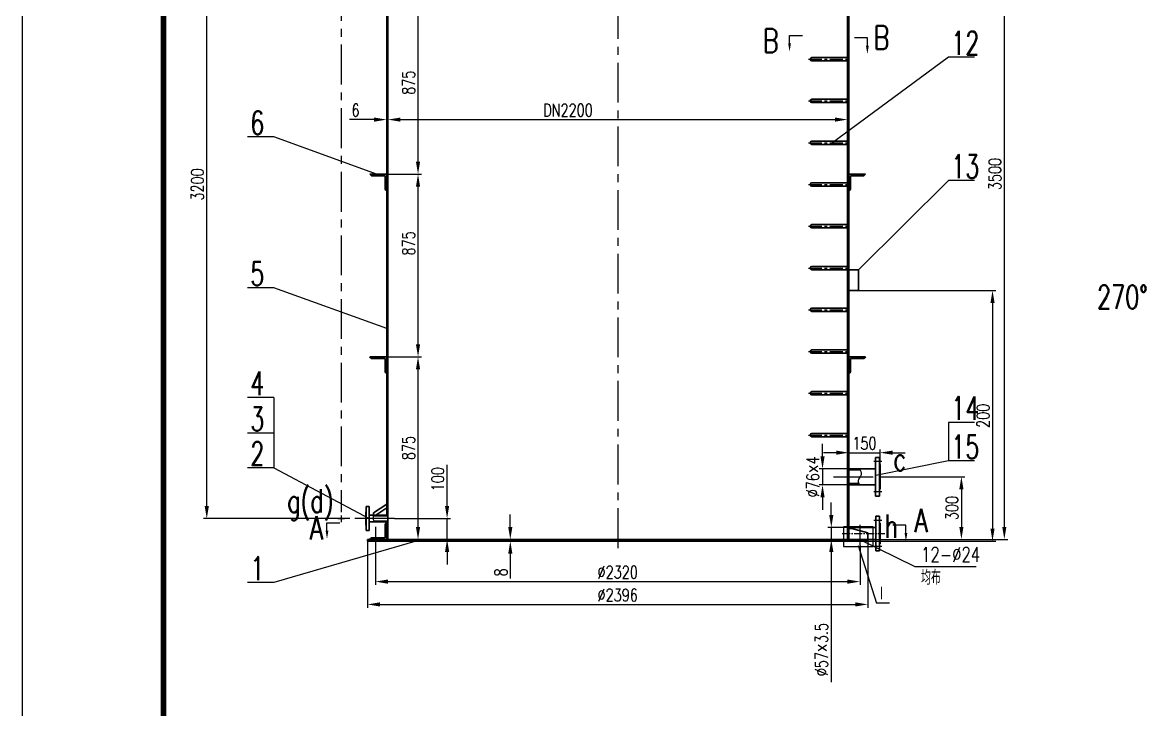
# Model space of a CAD drawing. Header units: millimetres. Extents: x 109 to 8128, y -42247 to -15872.
# Drawn here: x 109 to 2804, y -19154 to -17509 of the extents above; entities that cross this region are included whole.
import ezdxf

# ---------------------------------------------------------------- set-up
doc = ezdxf.new("R2010")
doc.units = ezdxf.units.MM
for name, pattern in [('ACAD_ISO10W100', [18.7, 12, -3, 0.7, -3]), ('CENTER', [50.8, 31.75, -6.35, 6.35, -6.35]), ('CENTER2', [28.575, 19.05, -3.175, 3.175, -3.175])]:
    doc.linetypes.add(name, pattern=pattern)
for name, color, linetype, lineweight in [('1(CZ粗线)', 60, 'Continuous', 30), ('3中心线层', 1, 'CENTER', 9), ('5剖面线层', 2, 'Continuous', 9), ('7标注层', 4, 'Continuous', 9), ('中心线', 1, 'ACAD_ISO10W100', 18), ('剖面线', 2, 'Continuous', 9), ('文字', 6, 'Continuous', 13), ('轮廓线', 7, 'Continuous', 50)]:
    doc.layers.add(name, color=color, linetype=linetype, lineweight=lineweight)
doc.layers.add('HT', color=7, linetype='Continuous')
doc.styles.add('HZ', font='simplex.shx', dxfattribs={"width": 0.75, "bigfont": 'gbhzfs.shx'})
doc.dimstyles.new('12B', dxfattribs={"dimtxt": 30, "dimasz": 30, "dimexe": 8, "dimexo": 0, "dimgap": 7.5, "dimtad": 1, "dimdec": 0, "dimlfac": 2, "dimtxsty": 'HZ', "dimcen": 2.5, "dimclrt": 256, "dimadec": 0, "dimazin": 0, "dimtfac": 1, "dimtdec": 0, "dimtmove": 0, "dimatfit": 3, "dimfxl": 0, "dimarcsym": 0})

# ---------------------------------------------------------------- blocks, each defined once
blk = doc.blocks.new('*D26')
at = {"layer": '7标注层', "color": 0, "lineweight": -2}
for p, q in [((983.6, -17741.7), (983.6, -17733.7)), ((1013.6, -17741.7), (2053.5, -17741.7)), ((2083.5, -17737.5), (2083.5, -17749.7))]:
    blk.add_line(p, q, dxfattribs=at)
at = {"layer": '7标注层', "color": 0}
for points in [[(1013.6, -17736.7), (1013.6, -17746.7), (983.6, -17741.7)], [(2053.5, -17736.7), (2053.5, -17746.7), (2083.5, -17741.7)]]:
    blk.add_solid(points, dxfattribs=at)
at = {"layer": 'Defpoints', "color": 0}
for p in [(983.6, -17741.7), (2083.5, -17737.5), (2083.5, -17741.7)]:
    blk.add_point(p, dxfattribs=at)
at = {"layer": '7标注层', "insert": (1414.6, -17719.2), "char_height": 30, "attachment_point": 5, "style": 'HZ'}
blk.add_mtext('DN2200', dxfattribs=at)
blk = doc.blocks.new('*D27')
at = {"layer": '7标注层', "color": 0, "lineweight": -2}
for p, q in [((980.6, -17741.7), (980.6, -17733.7)), ((950.6, -17741.7), (891.6, -17741.7)), ((983.6, -17741.7), (980.6, -17741.7)), ((983.6, -17741.7), (983.6, -17749.7)), ((1013.6, -17741.7), (1043.6, -17741.7))]:
    blk.add_line(p, q, dxfattribs=at)
at = {"layer": '7标注层', "color": 0}
for points in [[(950.6, -17736.7), (950.6, -17746.7), (980.6, -17741.7)], [(1013.6, -17736.7), (1013.6, -17746.7), (983.6, -17741.7)]]:
    blk.add_solid(points, dxfattribs=at)
at = {"layer": 'Defpoints', "color": 0}
for p in [(980.6, -17741.7), (980.6, -17741.7), (983.6, -17741.7)]:
    blk.add_point(p, dxfattribs=at)
at = {"layer": '7标注层', "insert": (906.1, -17719.2), "char_height": 30, "attachment_point": 5, "style": 'HZ'}
blk.add_mtext('6', dxfattribs=at)
blk = doc.blocks.new('*D31')
at = {"layer": '7标注层', "color": 0, "lineweight": -2}
for p, q in [((1125.2, -18667.1), (1125.2, -18568.6)), ((999.5, -18697.1), (1133.2, -18697.1)), ((1125.2, -18747.1), (1125.2, -18697.1)), ((1033.6, -18747.1), (1133.2, -18747.1)), ((1125.2, -18777.1), (1125.2, -18807.1))]:
    blk.add_line(p, q, dxfattribs=at)
at = {"layer": '7标注层', "color": 0}
for points in [[(1120.2, -18667.1), (1130.2, -18667.1), (1125.2, -18697.1)], [(1120.2, -18777.1), (1130.2, -18777.1), (1125.2, -18747.1)]]:
    blk.add_solid(points, dxfattribs=at)
at = {"layer": 'Defpoints', "color": 0}
for p in [(999.5, -18697.1), (1125.2, -18697.1), (1033.6, -18747.1)]:
    blk.add_point(p, dxfattribs=at)
at = {"layer": '7标注层', "insert": (1102.7, -18602.9), "char_height": 30, "attachment_point": 5, "rotation": 90, "style": 'HZ'}
blk.add_mtext('100', dxfattribs=at)
blk = doc.blocks.new('*D32')
at = {"layer": '7标注层', "color": 0, "lineweight": -2}
for p, q in [((2056.6, -18539.4), (2026.6, -18539.4)), ((2086.6, -18595.3), (2086.6, -18531.4)), ((2086.6, -18539.4), (2161.6, -18539.4)), ((2161.6, -18587), (2161.6, -18531.4)), ((2191.6, -18539.4), (2221.6, -18539.4))]:
    blk.add_line(p, q, dxfattribs=at)
at = {"layer": '7标注层', "color": 0}
for points in [[(2056.6, -18534.4), (2056.6, -18544.4), (2086.6, -18539.4)], [(2191.6, -18534.4), (2191.6, -18544.4), (2161.6, -18539.4)]]:
    blk.add_solid(points, dxfattribs=at)
at = {"layer": 'Defpoints', "color": 0}
for p in [(2161.6, -18539.4), (2086.6, -18595.3), (2161.6, -18587)]:
    blk.add_point(p, dxfattribs=at)
at = {"layer": '7标注层', "insert": (2124.1, -18516.9), "char_height": 30, "attachment_point": 5, "style": 'HZ'}
blk.add_mtext('150', dxfattribs=at)
blk = doc.blocks.new('*D33')
at = {"layer": '7标注层', "color": 0, "lineweight": -2}
for p, q in [((2161.6, -18597.1), (2364.3, -18597.1)), ((2356.3, -18627.1), (2356.3, -18717.1)), ((2132.6, -18747.1), (2364.3, -18747.1))]:
    blk.add_line(p, q, dxfattribs=at)
at = {"layer": '7标注层', "color": 0}
for points in [[(2351.3, -18627.1), (2361.3, -18627.1), (2356.3, -18597.1)], [(2351.3, -18717.1), (2361.3, -18717.1), (2356.3, -18747.1)]]:
    blk.add_solid(points, dxfattribs=at)
at = {"layer": 'Defpoints', "color": 0}
for p in [(2161.6, -18597.1), (2132.6, -18747.1), (2356.3, -18747.1)]:
    blk.add_point(p, dxfattribs=at)
at = {"layer": '7标注层', "insert": (2333.8, -18672.1), "char_height": 30, "attachment_point": 5, "rotation": 90, "style": 'HZ'}
blk.add_mtext('300', dxfattribs=at)
blk = doc.blocks.new('*D35')
at = {"layer": '7标注层', "color": 0, "lineweight": -2}
for p, q in [((2132.6, -16997.1), (2467.1, -16997.1)), ((2459.1, -18717.1), (2459.1, -17027.1)), ((2126.6, -18747.1), (2467.1, -18747.1))]:
    blk.add_line(p, q, dxfattribs=at)
at = {"layer": '7标注层', "color": 0}
for points in [[(2454.1, -17027.1), (2464.1, -17027.1), (2459.1, -16997.1)], [(2454.1, -18717.1), (2464.1, -18717.1), (2459.1, -18747.1)]]:
    blk.add_solid(points, dxfattribs=at)
at = {"layer": 'Defpoints', "color": 0}
for p in [(2132.6, -16997.1), (2459.1, -16997.1), (2126.6, -18747.1)]:
    blk.add_point(p, dxfattribs=at)
at = {"layer": '7标注层', "insert": (2436.6, -17872.1), "char_height": 30, "attachment_point": 5, "rotation": 90, "style": 'HZ'}
blk.add_mtext('3500', dxfattribs=at)
blk = doc.blocks.new('*D46')
at = {"layer": '7标注层', "color": 0, "lineweight": -2}
for p, q in [((1276.5, -18717.1), (1276.5, -18687.1)), ((1277.5, -18747.1), (1268.5, -18747.1)), ((1277.5, -18751.1), (1268.5, -18751.1)), ((1276.5, -18747.1), (1276.5, -18751.1)), ((1276.5, -18781.1), (1276.5, -18841.1))]:
    blk.add_line(p, q, dxfattribs=at)
at = {"layer": '7标注层', "color": 0}
for points in [[(1271.5, -18717.1), (1281.5, -18717.1), (1276.5, -18747.1)], [(1271.5, -18781.1), (1281.5, -18781.1), (1276.5, -18751.1)]]:
    blk.add_solid(points, dxfattribs=at)
at = {"layer": 'Defpoints', "color": 0}
for p in [(1276.5, -18751.1), (1277.5, -18747.1), (1277.5, -18751.1)]:
    blk.add_point(p, dxfattribs=at)
at = {"layer": '7标注层', "insert": (1254, -18826.1), "char_height": 30, "attachment_point": 5, "rotation": 90, "style": 'HZ'}
blk.add_mtext('8', dxfattribs=at)
blk = doc.blocks.new('*D47')
at = {"layer": '7标注层', "color": 0, "lineweight": -2}
for p, q in [((934.6, -18751.1), (934.6, -18910.8)), ((2132.6, -18751.1), (2132.6, -18910.8)), ((964.6, -18902.8), (2102.6, -18902.8))]:
    blk.add_line(p, q, dxfattribs=at)
at = {"layer": '7标注层', "color": 0}
for points in [[(964.6, -18897.8), (964.6, -18907.8), (934.6, -18902.8)], [(2102.6, -18897.8), (2102.6, -18907.8), (2132.6, -18902.8)]]:
    blk.add_solid(points, dxfattribs=at)
at = {"layer": 'Defpoints', "color": 0}
for p in [(934.6, -18751.1), (2132.6, -18751.1), (2132.6, -18902.8)]:
    blk.add_point(p, dxfattribs=at)
at = {"layer": '7标注层', "insert": (1533.6, -18880.3), "char_height": 30, "attachment_point": 5, "style": 'HZ'}
blk.add_mtext('%%c2396', dxfattribs=at)
blk = doc.blocks.new('*D64')
at = {"layer": '7标注层', "color": 0, "lineweight": -2}
for p, q in [((953.6, -18772.6), (953.6, -18856.2)), ((2113.6, -18761.6), (2113.6, -18856.2)), ((983.6, -18848.2), (2083.6, -18848.2))]:
    blk.add_line(p, q, dxfattribs=at)
at = {"layer": '7标注层', "color": 0}
for points in [[(983.6, -18843.2), (983.6, -18853.2), (953.6, -18848.2)], [(2083.6, -18843.2), (2083.6, -18853.2), (2113.6, -18848.2)]]:
    blk.add_solid(points, dxfattribs=at)
at = {"layer": 'Defpoints', "color": 0}
for p in [(953.6, -18772.6), (2113.6, -18761.6), (2113.6, -18848.2)]:
    blk.add_point(p, dxfattribs=at)
at = {"layer": '7标注层', "insert": (1533.6, -18825.7), "char_height": 30, "attachment_point": 5, "style": 'HZ'}
blk.add_mtext('%%c2320', dxfattribs=at)
blk = doc.blocks.new('*D65')
at = {"layer": 'Defpoints', "color": 0}
for p in [(980.6, -18309.6), (1055.6, -18309.6), (983.6, -18747.1)]:
    blk.add_point(p, dxfattribs=at)
at = {"layer": '剖面线', "color": 0, "lineweight": -2}
for p, q in [((980.6, -18309.6), (1063.6, -18309.6)), ((1055.6, -18717.1), (1055.6, -18339.6)), ((983.6, -18747.1), (1063.6, -18747.1))]:
    blk.add_line(p, q, dxfattribs=at)
at = {"layer": '剖面线', "color": 0}
for points in [[(1050.6, -18339.6), (1060.6, -18339.6), (1055.6, -18309.6)], [(1050.6, -18717.1), (1060.6, -18717.1), (1055.6, -18747.1)]]:
    blk.add_solid(points, dxfattribs=at)
at = {"layer": '剖面线', "insert": (1033.1, -18528.4), "char_height": 30, "attachment_point": 5, "rotation": 90, "style": 'HZ'}
blk.add_mtext('875', dxfattribs=at)
blk = doc.blocks.new('*D66')
at = {"layer": 'Defpoints', "color": 0}
for p in [(980.6, -17872.1), (1055.6, -17872.1), (980.6, -18309.6)]:
    blk.add_point(p, dxfattribs=at)
at = {"layer": '剖面线', "color": 0, "lineweight": -2}
for p, q in [((980.6, -17872.1), (1063.6, -17872.1)), ((1055.6, -18279.6), (1055.6, -17902.1)), ((980.6, -18309.6), (1063.6, -18309.6))]:
    blk.add_line(p, q, dxfattribs=at)
at = {"layer": '剖面线', "color": 0}
for points in [[(1050.6, -17902.1), (1060.6, -17902.1), (1055.6, -17872.1)], [(1050.6, -18279.6), (1060.6, -18279.6), (1055.6, -18309.6)]]:
    blk.add_solid(points, dxfattribs=at)
at = {"layer": '剖面线', "insert": (1033.1, -18038.3), "char_height": 30, "attachment_point": 5, "rotation": 90, "style": 'HZ'}
blk.add_mtext('875', dxfattribs=at)
blk = doc.blocks.new('*D67')
at = {"layer": 'Defpoints', "color": 0}
for p in [(980.6, -17434.6), (1055.6, -17434.6), (980.6, -17872.1)]:
    blk.add_point(p, dxfattribs=at)
at = {"layer": '剖面线', "color": 0, "lineweight": -2}
for p, q in [((980.6, -17434.6), (1063.6, -17434.6)), ((1055.6, -17842.1), (1055.6, -17464.6)), ((980.6, -17872.1), (1063.6, -17872.1))]:
    blk.add_line(p, q, dxfattribs=at)
at = {"layer": '剖面线', "color": 0}
for points in [[(1050.6, -17464.6), (1060.6, -17464.6), (1055.6, -17434.6)], [(1050.6, -17842.1), (1060.6, -17842.1), (1055.6, -17872.1)]]:
    blk.add_solid(points, dxfattribs=at)
at = {"layer": '剖面线', "insert": (1033.1, -17653.4), "char_height": 30, "attachment_point": 5, "rotation": 90, "style": 'HZ'}
blk.add_mtext('875', dxfattribs=at)
blk = doc.blocks.new('*D70')
at = {"layer": 'Defpoints', "color": 0}
for p in [(549.9, -17097.1), (892, -17097.1), (892, -18697.1)]:
    blk.add_point(p, dxfattribs=at)
at = {"layer": '剖面线', "color": 0, "lineweight": -2}
for p, q in [((892, -17097.1), (541.9, -17097.1)), ((549.9, -18667.1), (549.9, -17127.1)), ((892, -18697.1), (541.9, -18697.1))]:
    blk.add_line(p, q, dxfattribs=at)
at = {"layer": '剖面线', "color": 0}
for points in [[(544.9, -17127.1), (554.9, -17127.1), (549.9, -17097.1)], [(544.9, -18667.1), (554.9, -18667.1), (549.9, -18697.1)]]:
    blk.add_solid(points, dxfattribs=at)
at = {"layer": '剖面线', "insert": (527.4, -17897.1), "char_height": 30, "attachment_point": 5, "rotation": 90, "style": 'HZ'}
blk.add_mtext('3200', dxfattribs=at)
blk = doc.blocks.new('*D71')
at = {"layer": '7标注层', "color": 0, "lineweight": -2}
for p, q in [((2023.9, -18548.1), (2023.9, -18518.1)), ((2112.3, -18578.1), (2015.9, -18578.1)), ((2023.9, -18578.1), (2023.9, -18616.1)), ((2109.6, -18616.1), (2015.9, -18616.1)), ((2023.9, -18646.1), (2023.9, -18676.1))]:
    blk.add_line(p, q, dxfattribs=at)
at = {"layer": '7标注层', "color": 0}
for points in [[(2018.9, -18548.1), (2028.9, -18548.1), (2023.9, -18578.1)], [(2018.9, -18646.1), (2028.9, -18646.1), (2023.9, -18616.1)]]:
    blk.add_solid(points, dxfattribs=at)
at = {"layer": 'Defpoints', "color": 0}
for p in [(2112.3, -18578.1), (2023.9, -18616.1), (2109.6, -18616.1)]:
    blk.add_point(p, dxfattribs=at)
at = {"layer": '7标注层', "insert": (2000.6, -18597.1), "char_height": 30, "attachment_point": 5, "rotation": 90, "style": 'HZ'}
blk.add_mtext('%%c76×4', dxfattribs=at)
blk = doc.blocks.new('*D72')
at = {"layer": '7标注层', "color": 0, "lineweight": -2}
for p, q in [((2044.9, -18688.6), (2044.9, -18658.6)), ((2115.6, -18718.6), (2036.9, -18718.6)), ((2044.9, -18718.6), (2044.9, -18747.1)), ((2115.6, -18747.1), (2036.9, -18747.1)), ((2044.9, -18777.1), (2044.9, -19088.7))]:
    blk.add_line(p, q, dxfattribs=at)
at = {"layer": '7标注层', "color": 0}
for points in [[(2039.9, -18688.6), (2049.9, -18688.6), (2044.9, -18718.6)], [(2039.9, -18777.1), (2049.9, -18777.1), (2044.9, -18747.1)]]:
    blk.add_solid(points, dxfattribs=at)
at = {"layer": 'Defpoints', "color": 0}
for p in [(2115.6, -18718.6), (2044.9, -18747.1), (2115.6, -18747.1)]:
    blk.add_point(p, dxfattribs=at)
at = {"layer": '7标注层', "insert": (2021.6, -19011), "char_height": 30, "attachment_point": 5, "rotation": 90, "style": 'HZ'}
blk.add_mtext('%%c57×3.5', dxfattribs=at)
blk = doc.blocks.new('*D93')
at = {"layer": 'Defpoints', "color": 0}
for p in [(2109.9, -18151.1), (2132.6, -18751.1), (2430.8, -18751.1)]:
    blk.add_point(p, dxfattribs=at)
at = {"layer": '剖面线', "color": 0, "lineweight": -2}
for p, q in [((2109.9, -18151.1), (2438.8, -18151.1)), ((2430.8, -18181.1), (2430.8, -18721.1)), ((2132.6, -18751.1), (2438.8, -18751.1))]:
    blk.add_line(p, q, dxfattribs=at)
at = {"layer": '剖面线', "color": 0}
for points in [[(2425.8, -18181.1), (2435.8, -18181.1), (2430.8, -18151.1)], [(2425.8, -18721.1), (2435.8, -18721.1), (2430.8, -18751.1)]]:
    blk.add_solid(points, dxfattribs=at)
at = {"layer": '剖面线', "insert": (2408.3, -18451.1), "char_height": 30, "attachment_point": 5, "rotation": 90, "style": 'HZ'}
blk.add_mtext('200', dxfattribs=at)

msp = doc.modelspace()

# ---------------------------------------------------------------- linework, layer by layer
at = {"const_width": 13.5}
msp.add_lwpolyline([(446.32, -16006.83), (446.32, -21406.83), (7992.82, -21406.83), (7992.82, -16006.83)], close=True, dxfattribs=at)
at = {"layer": '1(CZ粗线)'}
for p, q in [((980.56, -16997.14), (980.56, -18689.14)), ((983.56, -16997.14), (983.56, -18747.14)), ((2083.56, -16997.14), (2083.56, -18747.14)), ((2086.56, -17455.14), (2086.56, -18705.14)), ((1998.56, -17593.14), (2083.56, -17593.14)), ((1998.56, -17601.14), (2083.56, -17601.14)), ((1998.56, -17693.14), (2083.56, -17693.14)), ((1998.56, -17701.14), (2083.56, -17701.14)), ((1998.56, -17793.14), (2083.56, -17793.14)), ((1998.56, -17801.14), (2083.56, -17801.14)), ((940.56, -17872.14), (980.56, -17872.14)), ((976.56, -17876.14), (944.18, -17876.14)), ((976.56, -17876.14), (976.56, -17907.93)), ((1998.56, -17893.14), (2083.56, -17893.14)), ((2126.56, -17872.14), (2086.56, -17872.14)), ((2090.56, -17876.14), (2122.94, -17876.14)), ((2090.56, -17876.14), (2090.56, -17907.93)), ((1998.56, -17901.14), (2083.56, -17901.14)), ((1998.56, -17993.14), (2083.56, -17993.14)), ((1998.56, -18001.14), (2083.56, -18001.14)), ((1998.56, -18093.14), (2083.56, -18093.14)), ((1998.56, -18101.14), (2083.56, -18101.14)), ((2086.56, -18101.14), (2109.88, -18101.14)), ((2109.88, -18101.14), (2109.88, -18151.14)), ((2086.56, -18151.14), (2109.88, -18151.14)), ((1998.56, -18193.14), (2083.56, -18193.14)), ((1998.56, -18201.14), (2083.56, -18201.14)), ((1998.56, -18293.14), (2083.56, -18293.14)), ((1998.56, -18301.14), (2083.56, -18301.14)), ((940.56, -18309.64), (980.56, -18309.64)), ((976.56, -18313.64), (944.18, -18313.64)), ((976.56, -18313.64), (976.56, -18345.43)), ((2126.56, -18309.64), (2086.56, -18309.64)), ((2090.56, -18313.64), (2090.56, -18345.43)), ((2090.56, -18313.64), (2122.94, -18313.64)), ((1998.56, -18393.14), (2083.56, -18393.14)), ((1998.56, -18401.14), (2083.56, -18401.14)), ((1998.56, -18493.14), (2083.56, -18493.14)), ((1998.56, -18501.14), (2083.56, -18501.14)), ((2160.56, -18550.89), (2150.56, -18550.89)), ((2150.56, -18550.89), (2150.56, -18643.39)), ((2160.56, -18550.89), (2160.56, -18643.39)), ((2161.56, -18567.64), (2160.56, -18567.64)), ((2161.56, -18567.64), (2161.56, -18626.64)), ((2150.56, -18578.14), (2083.56, -18578.14)), ((2113.91, -18580.89), (2083.56, -18580.89)), ((2111.56, -18578.14), (2126.95, -18578.14)), ((2110.79, -18613.39), (2083.56, -18613.39)), ((2150.56, -18616.14), (2083.56, -18616.14)), ((2111.56, -18616.14), (2126.95, -18616.14)), ((2160.56, -18643.39), (2150.56, -18643.39)), ((2161.56, -18626.64), (2160.56, -18626.64)), ((931.56, -18668.39), (938.56, -18668.39)), ((931.56, -18668.39), (931.56, -18725.89)), ((938.56, -18668.39), (938.56, -18725.89)), ((949.31, -18683.73), (980.56, -18662.46)), ((954.61, -18689.14), (980.56, -18671.48)), ((930.56, -18680.89), (931.56, -18680.89)), ((930.56, -18680.89), (930.56, -18713.39)), ((938.56, -18689.14), (983.56, -18689.14)), ((938.56, -18705.14), (983.56, -18705.14)), ((949.08, -18690.89), (983.56, -18690.89)), ((949.31, -18683.73), (949.31, -18689.14)), ((949.86, -18703.39), (983.56, -18703.39)), ((980.56, -18705.14), (980.56, -18747.14)), ((2086.56, -18705.14), (2086.56, -18747.14)), ((930.56, -18713.39), (931.56, -18713.39)), ((931.56, -18725.89), (938.56, -18725.89)), ((976.56, -18743.14), (976.56, -18711.35)), ((2086.56, -18720.99), (2093.98, -18720.99)), ((2093.98, -18720.99), (2132.56, -18731.41)), ((2132.56, -18747.14), (2132.56, -18731.41)), ((934.56, -18747.14), (2132.56, -18747.14)), ((934.56, -18747.14), (934.56, -18751.14)), ((934.56, -18751.14), (2132.56, -18751.14)), ((976.56, -18743.14), (944.18, -18743.14)), ((2132.56, -18747.14), (2132.56, -18751.14))]:
    msp.add_line(p, q, dxfattribs=at)
for centre, radius, start, end in [((1998.56, -17597.14), 4, 90, 270), ((1998.56, -17697.14), 4, 90, 270), ((1998.56, -17797.14), 4, 90, 270), ((949.76, -17867.46), 10.32, 206.98627, 237.27375), ((1998.56, -17897.14), 4, 90, 270), ((2117.36, -17867.46), 10.32, 302.72625, 333.01373), ((984.03, -17904.83), 8.09, 202.52951, 244.57749), ((2083.08, -17904.83), 8.09, 295.42251, 337.47049), ((1998.56, -17997.14), 4, 90, 270), ((1998.56, -18097.14), 4, 90, 270), ((1998.56, -18197.14), 4, 90, 270), ((1998.56, -18297.14), 4, 90, 270), ((949.76, -18304.96), 10.32, 206.98627, 237.27375), ((2117.36, -18304.96), 10.32, 302.72625, 333.01373), ((984.03, -18342.33), 8.09, 202.52951, 244.57749), ((2083.08, -18342.33), 8.09, 295.42251, 337.47049), ((1998.56, -18397.14), 4, 90, 270), ((1998.56, -18497.14), 4, 90, 270), ((984.03, -18714.45), 8.09, 115.42251, 157.47049), ((949.76, -18751.83), 10.32, 122.72625, 153.01373)]:
    msp.add_arc(centre, radius, start, end, dxfattribs=at)
at = {"layer": '3中心线层', "ltscale": 3}
for p, q in [((1533.56, -16843.68), (1533.56, -18779.24)), ((871.55, -17104.98), (871.55, -18681.7)), ((2050.25, -18597.14), (2175.08, -18597.14)), ((999.46, -18697.14), (892.03, -18697.14)), ((953.56, -18717.15), (953.56, -18772.62)), ((2113.56, -18711.96), (2113.56, -18761.58))]:
    msp.add_line(p, q, dxfattribs=at)
at = {"layer": '3中心线层'}
for p, q in [((1990.23, -17597.14), (2083.56, -17597.14)), ((1990.23, -17697.14), (2083.56, -17697.14)), ((1990.23, -17797.14), (2083.56, -17797.14)), ((1990.23, -17897.14), (2083.56, -17897.14)), ((1990.23, -17997.14), (2083.56, -17997.14)), ((1990.23, -18097.14), (2083.56, -18097.14)), ((1990.23, -18197.14), (2083.56, -18197.14)), ((1990.23, -18297.14), (2083.56, -18297.14)), ((1990.23, -18397.14), (2083.56, -18397.14)), ((1990.23, -18497.14), (2083.56, -18497.14))]:
    msp.add_line(p, q, dxfattribs=at)
at = {"layer": '5剖面线层', "extrusion": (0, 0, -1)}
for p, q in [((1944.93, -17558.94), (1944.93, -17540.27)), ((1944.93, -17540.27), (1975.96, -17540.27)), ((2131.24, -17546.13), (2100.2, -17546.13)), ((2131.24, -17564.8), (2131.24, -17546.13)), ((837.68, -18725.89), (837.68, -18707.21)), ((837.68, -18707.21), (868.71, -18707.21)), ((2223.53, -18713.08), (2192.5, -18713.08)), ((2223.53, -18731.75), (2223.53, -18713.08))]:
    msp.add_line(p, q, dxfattribs=at)
for points in [[(-1941.59, -17558.94), (-1944.93, -17578.94), (-1948.26, -17558.94)], [(-2134.57, -17564.8), (-2131.24, -17584.8), (-2127.9, -17564.8)], [(-834.34, -18725.89), (-837.68, -18745.89), (-841.01, -18725.89)], [(-2226.87, -18731.75), (-2223.53, -18751.75), (-2220.2, -18731.75)]]:
    msp.add_solid(points, dxfattribs=at)
at = {"layer": '7标注层'}
for p, q in [((2325.42, -17592.29), (2045.23, -17798.81)), ((2387.89, -17592.29), (2325.42, -17592.29)), ((710.09, -17783.25), (647.62, -17783.25)), ((967.25, -17876.14), (710.09, -17783.25)), ((2325.42, -17887.7), (2109.88, -18101.45)), ((2387.89, -17887.7), (2325.42, -17887.7)), ((710.09, -18144.56), (647.62, -18144.56)), ((980.56, -18242.26), (710.09, -18144.56)), ((710.09, -18407.17), (647.62, -18407.17)), ((710.09, -18407.17), (710.09, -18575.52)), ((2387.89, -18466.83), (2325.42, -18466.83)), ((710.09, -18492.66), (647.62, -18492.66)), ((2325.42, -18559.32), (2151.39, -18593.68)), ((2387.89, -18559.32), (2325.42, -18559.32)), ((710.09, -18575.52), (647.62, -18575.52)), ((710.09, -18575.52), (938.56, -18697.14)), ((1053.18, -18750.86), (710.09, -18850.52)), ((2113.56, -18747.14), (2244.93, -18811.91)), ((2108.97, -18761.92), (2153.04, -18899.88)), ((2244.93, -18811.91), (2391.63, -18811.91)), ((710.09, -18850.52), (647.62, -18850.52)), ((2184.27, -18899.88), (2153.04, -18899.88))]:
    msp.add_line(p, q, dxfattribs=at)
msp.add_lwpolyline([(2073.99, -18763.8), (2144.85, -18763.8), (2144.85, -18716.96), (2073.99, -18716.96)], close=True, dxfattribs=at)
at = {"layer": 'HT'}
for p, q in [((863.95, -18697.26), (879.57, -18697.26)), ((871.55, -18690.12), (871.55, -18705.81))]:
    msp.add_line(p, q, dxfattribs=at)
at = {"layer": '中心线', "color": 1, "linetype": 'CENTER2', "lineweight": 13}
for p, q in [((2165.56, -18560.89), (2145.56, -18560.89)), ((2165.56, -18633.39), (2145.56, -18633.39)), ((2165.56, -18701.64), (2146.56, -18701.64)), ((2070.95, -18732.89), (2172.72, -18732.89)), ((2165.56, -18764.14), (2146.56, -18764.14))]:
    msp.add_line(p, q, dxfattribs=at)
at = {"layer": '剖面线'}
for p, q in [((108.82, -21541.83), (108.82, -15871.83)), ((2325.42, -18466.83), (2325.42, -18559.32))]:
    msp.add_line(p, q, dxfattribs=at)
at = {"layer": '剖面线', "color": 3, "linetype": 'Continuous', "lineweight": 13, "start_tangent": (0.6012868, -0.7990333), "end_tangent": (0.463985, -0.885843)}
msp.add_spline([(2112.13, -18578.14), (2116.06, -18592.23), (2109.28, -18606.45), (2112.13, -18616.14)], degree=3, dxfattribs=at)
at = {"layer": '剖面线'}
msp.add_spline([(949.69, -18689.07), (948, -18696.02), (948.38, -18699.78), (951.01, -18705.42)], degree=3, dxfattribs=at)
at = {"layer": '轮廓线', "lineweight": 30}
for p, q in [((2151.56, -18691.64), (2151.56, -18774.14)), ((2160.56, -18691.64), (2151.56, -18691.64)), ((2160.56, -18691.64), (2160.56, -18774.14)), ((2151.56, -18718.64), (2083.56, -18718.64)), ((2161.56, -18708.14), (2160.56, -18708.14)), ((2161.56, -18708.14), (2161.56, -18757.64)), ((2151.56, -18747.14), (2083.56, -18747.14)), ((2161.56, -18757.64), (2160.56, -18757.64)), ((2160.56, -18774.14), (2151.56, -18774.14))]:
    msp.add_line(p, q, dxfattribs=at)

# ---------------------------------------------------------------- texts
at = {"layer": '文字', "color": 6, "style": 'HZ'}
for s, height, width, p in [('12', 56.1, 0.7, (2331.82, -17586.44)), ('6', 56.1, 0.7, (654.02, -17777.4)), ('13', 56.1, 0.7, (2331.82, -17881.85)), ('5', 56.1, 0.7, (654.02, -18138.7)), ('270%%D', 56.1, 0.7, (2681.14, -18194.68)), ('4', 56.1, 0.7, (654.02, -18401.31)), ('14', 56.1, 0.7, (2331.82, -18460.98)), ('3', 56.1, 0.7, (654.02, -18486.81)), ('2', 56.1, 0.7, (654.02, -18569.67)), ('15', 56.1, 0.7, (2331.82, -18553.46)), ('c', 56.1, 0.7, (2193.78, -18582.51)), ('g(d)', 56.1, 0.7, (742.45, -18682.87)), ('h', 56.1, 0.7, (2172.57, -18743.25)), ('12-%%c24', 35, 0.75, (2259.73, -18800.53)), ('1', 56.1, 0.7, (654.02, -18844.67)), ('均布', 35, 0.75, (2259.73, -18855.78)), ('Ⅰ', 35, 0.75, (2153.49, -18894.03))]:
    msp.add_text(s, height=height, dxfattribs=dict(at, width=width)).set_placement(p)
at = {"layer": '文字', "color": 6, "char_height": 56.1, "attachment_point": 9, "style": 'HZ'}
for s, insert in [('B', (2184.14, -17573.32)), ('B', (1919.04, -17580.77)), ('A', (2276.44, -18729.6)), ('A', (828.88, -18747.72))]:
    msp.add_mtext(s, dxfattribs=dict(at, insert=insert))

# ---------------------------------------------------------------- dimensions: what is measured, and where the dimension line sits
at = {"layer": '7标注层'}
for base, p1, p2, picture, middle in [((2459.15, -16997.14), (2126.56, -18747.14), (2132.56, -16997.14), '*D35', (2436.65, -17872.14)), ((1125.24, -18697.14), (1033.56, -18747.14), (999.46, -18697.14), '*D31', (1102.74, -18602.86)), ((2356.27, -18747.14), (2161.56, -18597.14), (2132.56, -18747.14), '*D33', (2333.77, -18672.14)), ((1276.53, -18751.09), (1277.53, -18747.11), (1277.53, -18751.09), '*D46', (1254.03, -18826.09))]:
    dim = msp.add_linear_dim(base=base, p1=p1, p2=p2, angle=90, dimstyle='12B', dxfattribs=at)
    dim.commit()
    dim.dimension.update_dxf_attribs({"geometry": picture, "text_midpoint": middle})
for base, p1, p2, picture, middle in [((980.56, -17741.71), (983.56, -17741.69), (980.56, -17741.71), '*D27', (906.09, -17719.21)), ((2161.56, -18539.42), (2086.56, -18595.26), (2161.56, -18587.01), '*D32', (2124.06, -18516.92))]:
    dim = msp.add_linear_dim(base=base, p1=p1, p2=p2, dimstyle='12B', dxfattribs=at)
    dim.commit()
    dim.dimension.update_dxf_attribs({"geometry": picture, "text_midpoint": middle})
dim = msp.add_linear_dim(base=(2083.46, -17741.69), p1=(983.56, -17741.69), p2=(2083.46, -17737.47), text='DN<>', dimstyle='12B', dxfattribs=at)
dim.commit()
dim.dimension.update_dxf_attribs({"geometry": '*D26', "text_midpoint": (1414.59, -17741.69), "dimtype": 160})
for base, p1, p2, text, picture, middle in [((2023.88, -18616.14), (2112.26, -18578.14), (2109.63, -18616.14), '%%c<>×4', '*D71', (2023.88, -18597.14)), ((2044.87, -18747.14), (2115.64, -18718.64), (2115.64, -18747.14), '%%c57×3.5', '*D72', (2044.87, -19010.99))]:
    dim = msp.add_linear_dim(base=base, p1=p1, p2=p2, angle=270, text=text, dimstyle='12B', dxfattribs=at)
    dim.commit()
    dim.dimension.update_dxf_attribs({"geometry": picture, "text_midpoint": middle, "dimtype": 160})
for base, p1, p2, text, picture, middle in [((2132.56, -18902.79), (934.56, -18751.14), (2132.56, -18751.14), '%%c<>', '*D47', (1533.56, -18880.29)), ((2113.56, -18848.2), (953.56, -18772.62), (2113.56, -18761.58), '%%c2320', '*D64', (1533.56, -18825.7))]:
    dim = msp.add_linear_dim(base=base, p1=p1, p2=p2, text=text, dimstyle='12B', dxfattribs=at)
    dim.commit()
    dim.dimension.update_dxf_attribs({"geometry": picture, "text_midpoint": middle})
at = {"layer": '剖面线'}
for base, p1, p2, picture, middle in [((549.85, -17097.14), (892.03, -18697.14), (892.03, -17097.14), '*D70', (527.35, -17897.14)), ((1055.64, -17434.64), (980.56, -17872.14), (980.56, -17434.64), '*D67', (1033.14, -17653.39)), ((1055.58, -18309.64), (983.56, -18747.14), (980.56, -18309.64), '*D65', (1033.08, -18528.39))]:
    dim = msp.add_linear_dim(base=base, p1=p1, p2=p2, angle=90, dimstyle='12B', dxfattribs=at)
    dim.commit()
    dim.dimension.update_dxf_attribs({"geometry": picture, "text_midpoint": middle})
dim = msp.add_linear_dim(base=(1055.58, -17872.14), p1=(980.56, -18309.64), p2=(980.56, -17872.14), angle=90, dimstyle='12B', dxfattribs=at)
dim.commit()
dim.dimension.update_dxf_attribs({"geometry": '*D66', "text_midpoint": (1055.58, -18038.28), "dimtype": 160})
dim = msp.add_linear_dim(base=(2430.78, -18751.14), p1=(2109.88, -18151.14), p2=(2132.56, -18751.14), angle=90, text='200', dimstyle='12B', dxfattribs=at)
dim.commit()
dim.dimension.update_dxf_attribs({"geometry": '*D93', "text_midpoint": (2408.28, -18451.14)})

doc.saveas('drawing.dxf')
